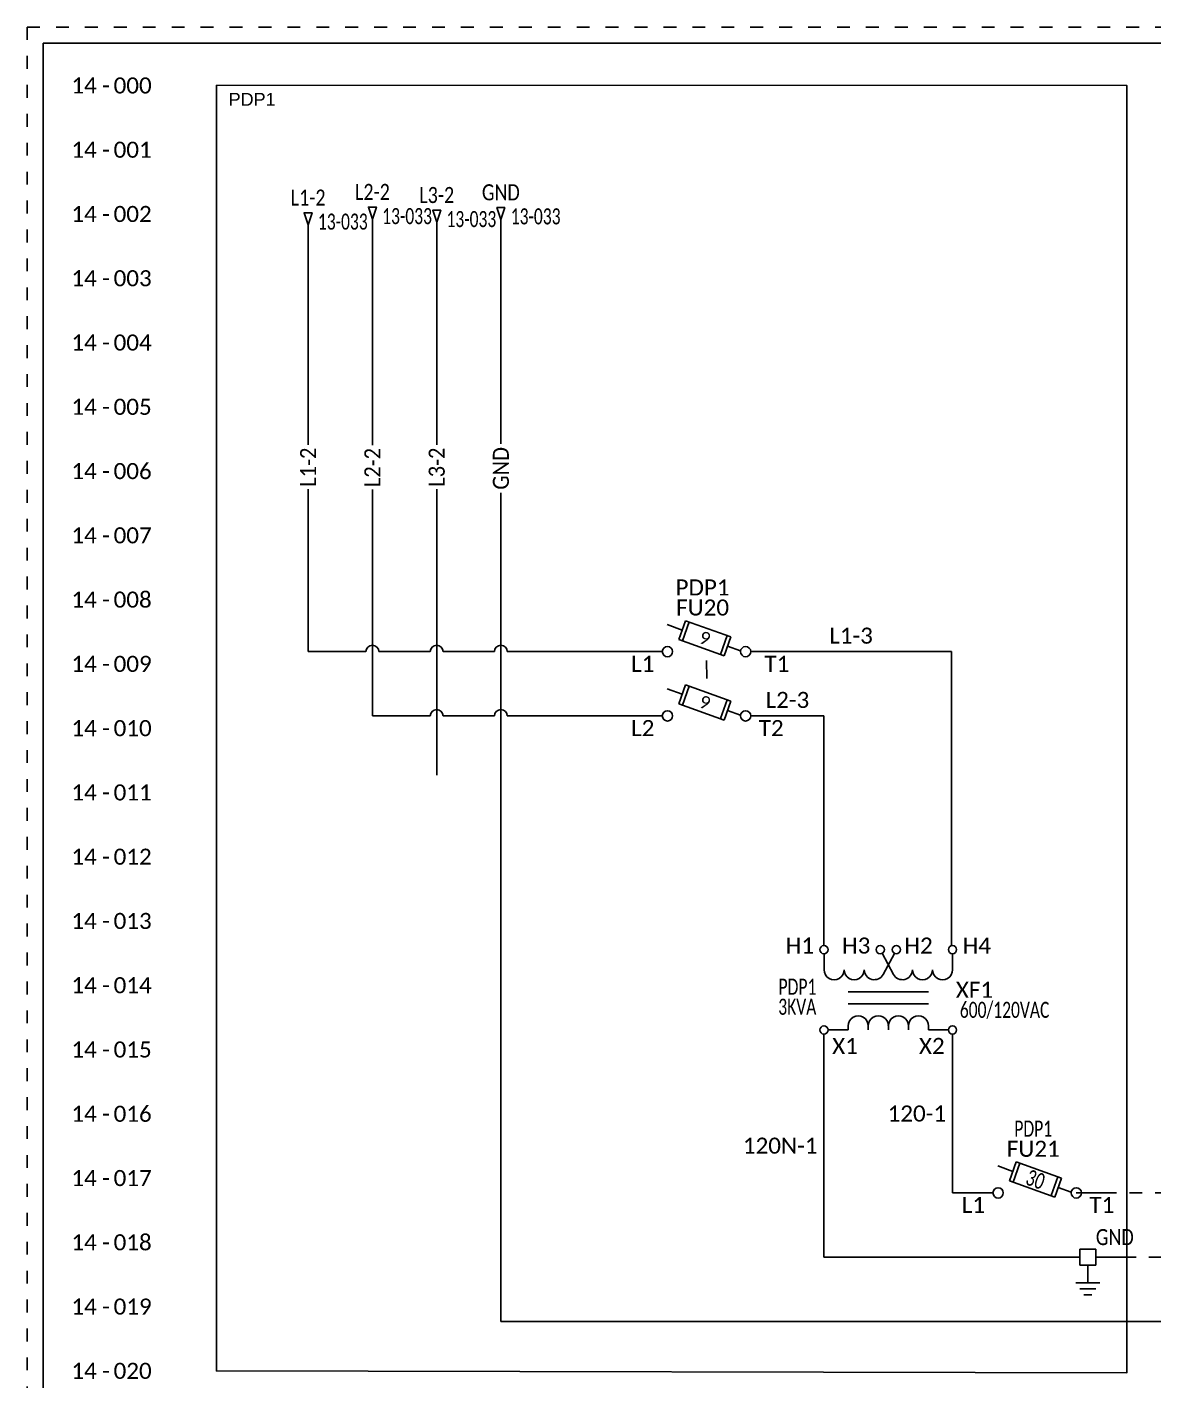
# Model space of a CAD drawing. Header units: inches. Extents: x -0.1 to 16.1, y -0.1 to 21.1.
# Drawn here: x -0.12 to 8.64, y 10.59 to 21.12 of the extents above; entities that cross this region are included whole.
import ezdxf
from ezdxf.enums import TextEntityAlignment as Align

# ---------------------------------------------------------------- set-up
doc = ezdxf.new("R2010")
doc.units = ezdxf.units.IN
doc.header["$MEASUREMENT"] = 0
doc.linetypes.add('DOT2', pattern=[0.125, 0, -0.125])
doc.linetypes.add('PHANTOM2', pattern=[1.25, 0.625, -0.125, 0.125, -0.125, 0.125, -0.125])
for name, color, linetype in [('BLK_14', 251, 'Continuous'), ('BRN_8', 46, 'Continuous'), ('DESC', 7, 'Continuous'), ('GRN_14', 76, 'Continuous'), ('LINK', 9, 'Continuous'), ('LOC', 8, 'Continuous'), ('MISC', 7, 'Continuous'), ('ORG_8', 30, 'Continuous'), ('SYMS', 7, 'Continuous'), ('TAGFIXED', 7, 'Continuous'), ('TERMS', 123, 'Continuous'), ('WHT_14', 7, 'Continuous'), ('WIREFIXED', 7, 'Continuous'), ('WIRENO', 72, 'Continuous'), ('WIREREF_DEST', 52, 'Continuous'), ('XREF', 7, 'Continuous'), ('YEL_8', 2, 'Continuous')]:
    doc.layers.add(name, color=color, linetype=linetype)
doc.layers.add('TITLEBLOCK_FRAME', color=7, linetype='DOT2', plot=False)
doc.styles.get("Standard").update_dxf_attribs({"font": 'arial.ttf'})
doc.styles.add('TB_BODY', font='arial.ttf')
doc.styles.add('WD', font='calibri.ttf')

# ---------------------------------------------------------------- blocks, each defined once
blk = doc.blocks.new('HDS21FL0')
for p, q in [((-0.163, 0.241), (-0.216, 0.094)), ((-0.134, 0.231), (-0.187, 0.084)), ((-0.163, 0.241), (0.19, 0.116)), ((-0.19, 0.168), (-0.307, 0.21)), ((0.16, 0.126), (0.108, -0.021)), ((0.19, 0.116), (0.137, -0.032)), ((0.137, -0.032), (-0.216, 0.094)), ((0.164, 0.042), (0.264, 0.006))]:
    blk.add_line(p, q)
at = {"linetype": 'Continuous'}
for centre in [(-0.304, 0), (0.304, 0)]:
    blk.add_circle(centre, 0.04, dxfattribs=at)
at = {"style": 'WD', "width": 0.7}
for tag, p in [('INST', (-0.031, 0.607)), ('LOC', (-0.031, 0.438))]:
    blk.add_attdef(tag, text='', height=0.125, dxfattribs=at).set_placement(p, align=Align.CENTER)
at = {"style": 'WD'}
blk.add_attdef('TAG2', text='', height=0.125, dxfattribs=at).set_placement((-0.031, 0.281), align=Align.CENTER)
for tag, p in [('X2LINK', (0, 0.375)), ('X8LINK', (0, -0.25))]:
    blk.add_attdef(tag, p, '', height=0.01, dxfattribs=at)
at = {"style": 'WD', "width": 0.7}
blk.add_attdef('RATING1', text='', height=0.125, rotation=340.3798, dxfattribs=at).set_placement((-0.013, 0.105), align=Align.MIDDLE_CENTER)
at = {"style": 'WD'}
for tag, p, height, flags in [('CONTACT', (0.098, 0.24), 0.01, 9), ('FAMILY', (0.098, 0.264), 0.01, 9), ('X4TERM01', (-0.344, 0), 0.0125, 1), ('X1TERM02', (0.344, 0), 0.0125, 1)]:
    blk.add_attdef(tag, p, '', height=height, dxfattribs=dict(at, flags=flags))
at = {"linetype": 'Continuous', "style": 'WD', "flags": 8}
blk.add_attdef('TERM01', text='', height=0.125, dxfattribs=at).set_placement((-0.406, -0.031), align=Align.TOP_RIGHT)
blk.add_attdef('TERM02', text='', height=0.125, dxfattribs=at).set_placement((0.406, -0.031), align=Align.TOP_LEFT)
blk = doc.blocks.new('HDS11FL')
for p, q in [((-0.163, 0.241), (-0.216, 0.094)), ((-0.134, 0.231), (-0.187, 0.084)), ((-0.163, 0.241), (0.19, 0.116)), ((-0.19, 0.168), (-0.307, 0.21)), ((0.16, 0.126), (0.108, -0.021)), ((0.19, 0.116), (0.137, -0.032)), ((0.137, -0.032), (-0.216, 0.094)), ((0.164, 0.042), (0.264, 0.006))]:
    blk.add_line(p, q)
at = {"linetype": 'Continuous'}
for centre in [(-0.304, 0), (0.304, 0)]:
    blk.add_circle(centre, 0.04, dxfattribs=at)
at = {"style": 'WD', "width": 0.7}
for tag, p in [('INST', (-0.031, 0.607)), ('LOC', (-0.031, 0.438))]:
    blk.add_attdef(tag, text='', height=0.125, dxfattribs=at).set_placement(p, align=Align.CENTER)
at = {"style": 'WD'}
blk.add_attdef('TAG1', text='', height=0.125, dxfattribs=at).set_placement((-0.031, 0.281), align=Align.CENTER)
for tag, p in [('X2LINK', (0, 0.406)), ('X8LINK', (0, -0.109))]:
    blk.add_attdef(tag, p, '', height=0.01, dxfattribs=at)
at = {"style": 'WD', "width": 0.7}
blk.add_attdef('RATING1', text='', height=0.125, rotation=340.3798, dxfattribs=at).set_placement((-0.013, 0.105), align=Align.MIDDLE_CENTER)
at = {"linetype": 'Continuous', "style": 'WD', "flags": 9}
for tag, p in [('ASSYCODE', (0.126, 0.206)), ('MFG', (0.126, 0.228)), ('CAT', (0.126, 0.247))]:
    blk.add_attdef(tag, text='', height=0.01, dxfattribs=at).set_placement(p, align=Align.CENTER)
at = {"style": 'WD'}
for tag, p, height, flags in [('FAMILY', (0.098, 0.264), 0.01, 9), ('CONTACT', (0.098, 0.187), 0.01, 9), ('X4TERM01', (-0.344, 0), 0.0125, 1), ('X1TERM02', (0.344, 0), 0.0125, 1)]:
    blk.add_attdef(tag, p, '', height=height, dxfattribs=dict(at, flags=flags))
at = {"linetype": 'Continuous', "style": 'WD', "flags": 8}
blk.add_attdef('TERM01', text='', height=0.125, dxfattribs=at).set_placement((-0.406, -0.031), align=Align.TOP_RIGHT)
blk.add_attdef('TERM02', text='', height=0.125, dxfattribs=at).set_placement((0.406, -0.031), align=Align.TOP_LEFT)
blk = doc.blocks.new('WD_MLRH7')
at = {"style": 'WD'}
blk.add_attdef('WDCOPY_DASH', text='', height=0.125, dxfattribs=at).set_placement((-0.684, 0), align=Align.MIDDLE)
blk.add_attdef('SHEET', text='', height=0.125, dxfattribs=at).set_placement((-0.756, 0), align=Align.MIDDLE_RIGHT)
blk.add_attdef('RUNGFIRST', text='', height=0.125, dxfattribs=at).set_placement((-0.625, 0), align=Align.MIDDLE_LEFT)
at = {"style": 'WD', "flags": 1}
for tag, p in [('RUNGHORV', (-0.25, -0.127)), ('RUNGDIST', (-0.25, -0.2)), ('RUNGINC', (-0.25, -0.163)), ('WIREMODE', (-0.25, -0.281)), ('RUNGCNT', (-0.25, -0.237)), ('WIREFMT', (-0.25, -0.321)), ('WIRE-START', (-0.25, -0.356)), ('WIRE-GSUF', (-0.25, -0.396)), ('PH3SPACE', (-0.25, -0.437))]:
    blk.add_attdef(tag, text='', height=0.025, dxfattribs=at).set_placement(p, align=Align.RIGHT)
blk = doc.blocks.new('HA1D2')
blk.add_lwpolyline([(0, 0.094), (0.031, 0.094), (0, 0), (-0.031, 0.094), (0, 0.094)])
at = {"style": 'WD', "width": 0.8, "flags": 8}
blk.add_attdef('WIRENO', text='', height=0.125, dxfattribs=at).set_placement((0, 0.15), align=Align.CENTER)
at = {"style": 'WD', "flags": 1}
for tag, p in [('X8TERM01', (0, 0)), ('SIGCODE', (0.026, 0.066))]:
    blk.add_attdef(tag, p, '', height=0.01, dxfattribs=at)
at = {"style": 'WD', "width": 0.7}
for tag, p in [('XREF', (0.077, -0.037)), ('DESC1', (0.077, -0.206))]:
    blk.add_attdef(tag, p, '', height=0.125, dxfattribs=at)
blk = doc.blocks.new('HXF1D')
for p, q in [((-0.5, -0.156), (-0.5, -0.032)), ((-0.048, -0.028), (0.04, -0.193)), ((0.047, -0.029), (-0.04, -0.193)), ((0.5, -0.156), (0.5, -0.032)), ((-0.312, -0.328), (0.312, -0.328)), ((-0.312, -0.422), (0.312, -0.422)), ((-0.469, -0.625), (-0.312, -0.625)), ((-0.312, -0.625), (-0.312, -0.594)), ((-0.156, -0.625), (-0.156, -0.594)), ((0, -0.625), (0, -0.594)), ((0.156, -0.625), (0.156, -0.594)), ((0.312, -0.625), (0.312, -0.594)), ((0.312, -0.625), (0.467, -0.625))]:
    blk.add_line(p, q)
for centre in [(-0.501, 0), (-0.063, 0), (0.062, 0), (0.499, 0), (-0.501, -0.625), (0.499, -0.625)]:
    blk.add_circle(centre, 0.0322)
for centre, start, end in [((-0.422, -0.156), 179.999, 0), ((-0.266, -0.156), 179.999, 0), ((-0.109, -0.156), 179.999, 331.9287), ((0.109, -0.156), 208.0713, 0.001), ((0.266, -0.156), 180, 0.001), ((0.422, -0.156), 180, 0.001), ((-0.234, -0.594), 0.001, 180.002), ((-0.078, -0.594), 0.001, 180.002), ((0.078, -0.594), 0.001, 180.002), ((0.234, -0.594), 0.001, 180.002)]:
    blk.add_arc(centre, 0.0781, start, end)
at = {"linetype": 'Continuous', "style": 'WD', "flags": 8}
for tag, p in [('TERM01', (-0.578, -0.031)), ('TERM02', (-0.141, -0.031))]:
    blk.add_attdef(tag, text='', height=0.125, dxfattribs=at).set_placement(p, align=Align.RIGHT)
at = {"style": 'WD'}
for tag, p, height, flags in [('X4TERM01', (-0.533, 0), 0.0125, 1), ('X2TERM01', (-0.501, 0.032), 0.0125, 1), ('X2TERM02', (-0.063, 0.032), 0.0125, 1), ('X2TERM03', (0.062, 0.032), 0.0125, 1), ('X2TERM04', (0.499, 0.032), 0.0125, 1), ('X1TERM04', (0.531, 0), 0.0125, 1), ('FAMILY', (0.46, -0.372), 0.01, 9), ('X4TERM05', (-0.533, -0.625), 0.0125, 1), ('X8TERM06', (0, -0.632), 0.0125, 1), ('X1TERM07', (0.531, -0.625), 0.0125, 1), ('X8TERM05', (-0.501, -0.657), 0.0125, 1), ('X8TERM07', (0.499, -0.657), 0.0125, 1)]:
    blk.add_attdef(tag, p, '', height=height, dxfattribs=dict(at, flags=flags))
at = {"linetype": 'Continuous', "style": 'WD', "flags": 8}
for tag, p in [('TERM03', (0.125, -0.031)), ('TERM04', (0.578, -0.031))]:
    blk.add_attdef(tag, p, '', height=0.125, dxfattribs=at)
at = {"style": 'WD', "width": 0.7}
for tag, p in [('INST', (-0.56, -0.181)), ('LOC', (-0.56, -0.351)), ('DESC1', (-0.56, -0.507)), ('DESC2', (-0.56, -0.664))]:
    blk.add_attdef(tag, text='', height=0.125, dxfattribs=at).set_placement(p, align=Align.RIGHT)
at = {"style": 'WD'}
blk.add_attdef('TAG1', (0.524, -0.375), '', height=0.125, dxfattribs=at)
at = {"linetype": 'Continuous', "style": 'WD', "flags": 9}
for tag, p in [('MFG', (0.484, -0.42)), ('CAT', (0.485, -0.4)), ('ASSYCODE', (0.483, -0.438))]:
    blk.add_attdef(tag, text='', height=0.01, dxfattribs=at).set_placement(p, align=Align.CENTER)
at = {"style": 'WD', "width": 0.7}
blk.add_attdef('RATING1', (0.556, -0.531), '', height=0.125, dxfattribs=at)
at = {"linetype": 'Continuous', "style": 'WD', "flags": 8}
for tag, p in [('TERM06', (-0.031, -0.688)), ('TERM07', (0.438, -0.688))]:
    blk.add_attdef(tag, text='', height=0.125, dxfattribs=at).set_placement(p, align=Align.TOP_RIGHT)
blk.add_attdef('TERM05', text='', height=0.125, dxfattribs=at).set_placement((-0.438, -0.688), align=Align.TOP_LEFT)
blk = doc.blocks.new('HT0001')
for p, q in [((-0.062, 0.062), (0.062, 0.062)), ((-0.062, -0.062), (-0.062, 0.062)), ((0.062, 0.062), (0.062, -0.062)), ((0.062, -0.062), (-0.062, -0.062))]:
    blk.add_line(p, q)
at = {"style": 'WD'}
for tag, p, width in [('INST', (0.062, 0.42), 0.7), ('LOC', (0.062, 0.25), 0.7), ('DESC1', (0.05, -0.385), 0.8)]:
    blk.add_attdef(tag, p, '', height=0.125, dxfattribs=dict(at, width=width))
at = {"linetype": 'Continuous', "style": 'WD'}
for tag, p, height, width, flags in [('TERM01', (0.062, 0.094), 0.125, 0.8, 8), ('TAGSTRIP', (0.05, -0.229), 0.125, 0.9, 8), ('CAT', (0.213, -0.406), 0.109, 0.8, 1), ('DESC2', (0.05, -0.541), 0.125, 0.8, 8), ('DESC3', (0.05, -0.698), 0.125, 0.8, 8)]:
    blk.add_attdef(tag, p, '', height=height, dxfattribs=dict(at, width=width, flags=flags))
at = {"style": 'WD', "flags": 1}
for tag, p, height in [('X4TERM01', (-0.062, 0), 0.0125), ('X4TERMDESC01', (-0.055, -0.023), 0.025), ('X2TERMDESC01', (-0.006, 0.029), 0.025), ('X2TERM01', (0, 0.062), 0.0125), ('STRIPSEQ', (0, 0), 0.00125), ('X2PIN01', (0.033, 0.084), 0.0125), ('X1TERMDESC01', (0.039, 0.007), 0.025), ('X1TERM01', (0.062, 0), 0.0125), ('X1PIN01', (0.087, 0.016), 0.0125), ('X4PIN01', (-0.114, -0.038), 0.0125), ('LINKTERM', (0, -0.002), 0.00125), ('X8TERMDESC01', (0, -0.054), 0.025), ('X8TERM01', (0, -0.062), 0.0125), ('X8PIN01', (0.026, -0.096), 0.0125)]:
    blk.add_attdef(tag, p, '', height=height, dxfattribs=at)
at = {"linetype": 'Continuous', "style": 'WD', "width": 0.8, "flags": 1}
blk.add_attdef('MFG', text='', height=0.109, dxfattribs=at).set_placement((0.088, -0.406), align=Align.RIGHT)
at = {"style": 'WD', "width": 0.7, "flags": 1}
blk.add_attdef('ASSYCODE', (0.062, -0.281), '', height=0.01, dxfattribs=at)
blk = doc.blocks.new('VGND2')
for p, q in [((0.09375, 0), (-0.09375, 0)), ((-0.0625, -0.046875), (0.0625, -0.046875)), ((-0.03125, -0.09375), (0.03125, -0.09375))]:
    blk.add_line(p, q)
at = {"style": 'WD', "flags": 1}
blk.add_attdef('X2TERM01', (0, 0), '', height=0.01, dxfattribs=at)
blk = doc.blocks.new('WD_WNH')
at = {"linetype": 'Continuous', "style": 'WD'}
blk.add_attdef('WIRENO', text='', height=0.125, dxfattribs=at).set_placement((0, 0.062), align=Align.CENTER)
at = {"style": 'WD', "flags": 1}
for tag, p in [('W01USER', (0, 0.078)), ('W02USER', (0, 0.07)), ('W03USER', (0, 0.062)), ('W04USER', (0, 0.055)), ('W05USER', (0, 0.047)), ('W06USER', (0, 0.039)), ('W07USER', (0, 0.031)), ('W08USER', (0, 0.023)), ('W09USER', (0, 0.016)), ('W10USER', (0, 0.008))]:
    blk.add_attdef(tag, text='', height=0.005, dxfattribs=at).set_placement(p, align=Align.CENTER)
blk = doc.blocks.new('WD_WNV')
at = {"linetype": 'Continuous', "style": 'WD'}
blk.add_attdef('WIRENO', text='', height=0.125, dxfattribs=at).set_placement((-0.05, 0), align=Align.MIDDLE_RIGHT)
at = {"style": 'WD', "flags": 1}
for tag, p in [('W01USER', (-0.062, 0.094)), ('W02USER', (-0.062, 0.086)), ('W03USER', (-0.062, 0.078)), ('W04USER', (-0.062, 0.07)), ('W05USER', (-0.062, 0.062)), ('W06USER', (-0.062, 0.055)), ('W07USER', (-0.062, 0.047)), ('W08USER', (-0.062, 0.039)), ('W09USER', (-0.062, 0.031)), ('W10USER', (-0.062, 0.023))]:
    blk.add_attdef(tag, text='', height=0.005, dxfattribs=at).set_placement(p, align=Align.CENTER)
blk = doc.blocks.new('WD_WNV1')
at = {"style": 'WD', "width": 0.9}
blk.add_attdef('WIRENO', text='', height=0.125, rotation=90, dxfattribs=at).set_placement((0, 0), align=Align.MIDDLE_CENTER)
at = {"style": 'WD', "flags": 1}
for tag, p in [('X2TERM01', (0, 0.062)), ('X8TERM01', (0, -0.062))]:
    blk.add_attdef(tag, p, '', height=0.01, dxfattribs=at)
at = {"color": 7, "style": 'WD'}
for tag, p in [('X2_TINY_DOT_DONT_REMOVE', (0, 0.062)), ('X8_TINY_DOT_DONT_REMOVE', (0, -0.062))]:
    blk.add_attdef(tag, p, '', height=0.0001, dxfattribs=at)
at = {"style": 'WD', "flags": 1}
for tag, p in [('W01USER', (0.096, 0.077)), ('W02USER', (0.096, 0.069)), ('W03USER', (0.096, 0.062)), ('W04USER', (0.096, 0.054)), ('W05USER', (0.096, 0.046)), ('W06USER', (0.096, 0.038)), ('W07USER', (0.096, 0.03)), ('W08USER', (0.096, 0.023)), ('W09USER', (0.096, 0.015)), ('W10USER', (0.096, 0.007))]:
    blk.add_attdef(tag, text='', height=0.005, dxfattribs=at).set_placement(p, align=Align.CENTER)
blk = doc.blocks.new('*U34')
at = {"color": 5}
for p, q in [((0, 21), (16, 21)), ((0, 0), (0, 21))]:
    blk.add_line(p, q, dxfattribs=at)
at = {"layer": 'TITLEBLOCK_FRAME'}
blk.add_lwpolyline([(-0.125, 21.125), (16.125, 21.125), (16.125, -0.125), (-0.125, -0.125)], close=True, dxfattribs=at)
blk.add_lwpolyline([(-0.125, 21.125), (16.125, 21.125), (16.125, -0.125), (-0.125, -0.125)], close=True, dxfattribs=at)
at = {"color": 7, "style": 'TB_BODY', "flags": 4}
for tag, p in [('N5', (7.597, 1.925)), ('N4', (7.597, 1.575)), ('N3', (7.597, 1.225)), ('N2', (7.597, 0.925)), ('N1', (7.597, 0.575)), ('PAGENO', (5.883, 0.167)), ('SHEETMAX', (6.824, 0.157))]:
    blk.add_attdef(tag, text='', height=0.14, dxfattribs=at).set_placement(p, align=Align.MIDDLE_CENTER)
for tag, height, p in [('DATE5', 0.14, (7.854, 1.925)), ('PAR5', 0.14, (9.104, 1.925)), ('DESCRIPTION5', 0.14, (9.661, 1.925)), ('TITLE1', 0.175, (0.091, 1.57)), ('DATE4', 0.14, (7.854, 1.575)), ('PAR4', 0.14, (9.104, 1.575)), ('DESCRIPTION4', 0.14, (9.661, 1.575)), ('TITLE2', 0.175, (0.091, 1.306)), ('AP.PAR', 0.14, (5.526, 1.365)), ('DATE3', 0.14, (7.854, 1.225)), ('PAR3', 0.14, (9.104, 1.225)), ('DESCRIPTION3', 0.14, (9.661, 1.225)), ('TITLE3', 0.175, (0.091, 1.041)), ('DATE2', 0.14, (7.854, 0.925)), ('PAR2', 0.14, (9.104, 0.925)), ('DESCRIPTION2', 0.14, (9.661, 0.925)), ('DESS.PAR', 0.14, (5.286, 0.642)), ('DATE1', 0.14, (7.854, 0.575)), ('PAR1', 0.14, (9.109, 0.575)), ('DESCRIPTION1', 0.14, (9.645, 0.575)), ('PRJCT', 0.14, (1.193, 0.167)), ('DATE', 0.14, (3.204, 0.179))]:
    blk.add_attdef(tag, text='', height=height, dxfattribs=at).set_placement(p, align=Align.MIDDLE_LEFT)

msp = doc.modelspace()

# ---------------------------------------------------------------- linework, layer by layer
at = {"layer": 'BLK_14', "ltscale": 0.5}
for p, q in [((6.073, 13.291), (6.073, 11.555)), ((6.073, 11.555), (7.428, 11.555)), ((7.428, 11.555), (7.745, 11.555)), ((7.745, 11.555), (8.062, 11.555))]:
    msp.add_line(p, q, dxfattribs=at)
at = {"layer": 'BLK_14', "linetype": 'PHANTOM2', "ltscale": 0.5}
msp.add_line((8.188, 11.555), (10.94, 11.555), dxfattribs=at)
at = {"layer": 'BRN_8', "ltscale": 0.5}
for p, q in [((2.061, 17.876), (2.061, 19.586)), ((2.061, 16.266), (2.061, 17.53)), ((2.061, 16.266), (2.511, 16.266)), ((2.611, 16.266), (3.011, 16.266)), ((3.111, 16.266), (3.51, 16.266)), ((3.61, 16.266), (4.816, 16.266)), ((5.504, 16.266), (7.065, 16.266)), ((7.065, 16.266), (7.065, 14.508)), ((7.065, 14.508), (7.065, 13.981))]:
    msp.add_line(p, q, dxfattribs=at)
for centre in [(2.561, 16.266), (3.061, 16.266), (3.56, 16.266)]:
    msp.add_arc(centre, 0.05, 0, 180, dxfattribs=at)
at = {"layer": 'GRN_14', "ltscale": 0.5}
for p, q in [((3.56, 19.627), (3.56, 17.882)), ((3.56, 17.501), (3.56, 11.055)), ((8.125, 11.493), (8.125, 11.356)), ((10.94, 11.055), (3.56, 11.055))]:
    msp.add_line(p, q, dxfattribs=at)
at = {"layer": 'LINK', "ltscale": 0.5}
msp.add_lwpolyline([(5.16, 16.198), (5.161, 16.058)], dxfattribs=at)
at = {"layer": 'ORG_8', "ltscale": 0.5}
for p, q in [((2.561, 19.63), (2.561, 17.873)), ((2.561, 17.527), (2.561, 15.766)), ((2.561, 15.766), (3.011, 15.766)), ((3.111, 15.766), (3.51, 15.766)), ((3.61, 15.766), (4.816, 15.766)), ((5.504, 15.766), (6.073, 15.766)), ((6.073, 15.766), (6.073, 13.981))]:
    msp.add_line(p, q, dxfattribs=at)
for centre in [(3.061, 15.766), (3.56, 15.766)]:
    msp.add_arc(centre, 0.05, 0, 180, dxfattribs=at)
at = {"layer": 'SYMS', "color": 8, "ltscale": 0.5}
msp.add_lwpolyline([(1.348, 20.674), (8.428, 20.671), (8.428, 10.655), (1.348, 10.671)], close=True, dxfattribs=at)
at = {"layer": 'WHT_14', "ltscale": 0.5}
for p, q in [((7.073, 13.291), (7.073, 12.055)), ((7.073, 12.055), (7.388, 12.055))]:
    msp.add_line(p, q, dxfattribs=at)
at = {"layer": 'WHT_14', "linetype": 'PHANTOM2', "ltscale": 0.5}
msp.add_line((8.036, 12.055), (10.94, 12.055), dxfattribs=at)
at = {"layer": 'YEL_8', "ltscale": 0.5}
for p, q in [((3.061, 17.876), (3.061, 19.606)), ((3.061, 15.305), (3.061, 17.53))]:
    msp.add_line(p, q, dxfattribs=at)

# ---------------------------------------------------------------- block references
at = {"ltscale": 0.5}
msp.add_blockref('*U34', (0, 0), dxfattribs=at)
at = {"layer": 'SYMS', "ltscale": 0.5}
msp.add_blockref('WD_MLRH7', (1.173, 20.671), dxfattribs=at).add_auto_attribs({'RUNGFIRST': '000', 'SHEET': '14', 'WDCOPY_DASH': '-'})
ref = msp.add_blockref('HA1D2', (2.061, 19.586), dxfattribs=at)
ref.add_attrib('WIRENO', 'L1-2', dxfattribs={"layer": 'WIREREF_DEST', "height": 0.125, "style": 'WD', "width": 0.8, "flags": 8}).set_placement((2.061, 19.736), align=Align.CENTER)
ref.add_attrib('XREF', '13-033', (2.137, 19.549), dxfattribs={"layer": 'XREF', "height": 0.125, "style": 'WD', "width": 0.7})
ref = msp.add_blockref('HA1D2', (2.561, 19.63), dxfattribs=at)
ref.add_attrib('WIRENO', 'L2-2', dxfattribs={"layer": 'WIREREF_DEST', "height": 0.125, "style": 'WD', "width": 0.8, "flags": 8}).set_placement((2.561, 19.78), align=Align.CENTER)
ref.add_attrib('XREF', '13-033', (2.637, 19.592), dxfattribs={"layer": 'XREF', "height": 0.125, "style": 'WD', "width": 0.7})
ref = msp.add_blockref('HA1D2', (3.061, 19.606), dxfattribs=at)
ref.add_attrib('WIRENO', 'L3-2', dxfattribs={"layer": 'WIREREF_DEST', "height": 0.125, "style": 'WD', "width": 0.8, "flags": 8}).set_placement((3.061, 19.756), align=Align.CENTER)
ref.add_attrib('XREF', '13-033', (3.137, 19.569), dxfattribs={"layer": 'XREF', "height": 0.125, "style": 'WD', "width": 0.7})
ref = msp.add_blockref('HA1D2', (3.56, 19.627), dxfattribs=at)
ref.add_attrib('WIRENO', 'GND', dxfattribs={"layer": 'WIREREF_DEST', "height": 0.125, "style": 'WD', "width": 0.8, "flags": 8}).set_placement((3.56, 19.777), align=Align.CENTER)
ref.add_attrib('XREF', '13-033', (3.637, 19.59), dxfattribs={"layer": 'XREF', "height": 0.125, "style": 'WD', "width": 0.7})
at = {"layer": 'SYMS'}
ref = msp.add_blockref('HDS11FL', (5.16, 16.266), dxfattribs=at)
ref.add_attrib('TERM02', ' T1', dxfattribs={"layer": 'TERMS', "linetype": 'Continuous', "height": 0.125, "style": 'WD', "flags": 8}).set_placement((5.566, 16.234), align=Align.TOP_LEFT)
ref.add_attrib('TERM01', 'L1', dxfattribs={"layer": 'TERMS', "linetype": 'Continuous', "height": 0.125, "style": 'WD', "flags": 8}).set_placement((4.754, 16.234), align=Align.TOP_RIGHT)
ref.add_attrib('RATING1', '9', dxfattribs={"layer": 'MISC', "height": 0.1, "rotation": 340.3798, "style": 'WD'}).set_placement((5.147, 16.371), align=Align.MIDDLE_CENTER)
ref.add_attrib('LOC', 'PDP1', dxfattribs={"layer": 'LOC', "height": 0.125, "style": 'WD'}).set_placement((5.129, 16.703), align=Align.CENTER)
ref.add_attrib('TAG1F', 'FU20', dxfattribs={"layer": 'TAGFIXED', "height": 0.125, "style": 'WD'}).set_placement((5.129, 16.547), align=Align.CENTER)
ref = msp.add_blockref('HDS21FL0', (5.16, 15.766), dxfattribs=at)
ref.add_attrib('TERM02', 'T2', dxfattribs={"layer": 'TERMS', "linetype": 'Continuous', "height": 0.125, "style": 'WD', "flags": 8}).set_placement((5.566, 15.734), align=Align.TOP_LEFT)
ref.add_attrib('TERM01', 'L2', dxfattribs={"layer": 'TERMS', "linetype": 'Continuous', "height": 0.125, "style": 'WD', "flags": 8}).set_placement((4.754, 15.734), align=Align.TOP_RIGHT)
ref.add_attrib('RATING1', '9', dxfattribs={"layer": 'MISC', "height": 0.1, "rotation": 340.3798, "style": 'WD'}).set_placement((5.147, 15.871), align=Align.MIDDLE_CENTER)
at = {"layer": 'SYMS', "ltscale": 0.5}
ref = msp.add_blockref('HXF1D', (6.574, 13.948), dxfattribs=at)
ref.add_attrib('TERM02', 'H3', dxfattribs={"layer": 'TERMS', "linetype": 'Continuous', "height": 0.125, "style": 'WD', "flags": 8}).set_placement((6.434, 13.917), align=Align.RIGHT)
ref.add_attrib('TERM01', 'H1', dxfattribs={"layer": 'TERMS', "linetype": 'Continuous', "height": 0.125, "style": 'WD', "flags": 8}).set_placement((5.996, 13.917), align=Align.RIGHT)
ref.add_attrib('TERM04', 'H4', (7.152, 13.917), dxfattribs={"layer": 'TERMS', "linetype": 'Continuous', "height": 0.125, "style": 'WD', "flags": 8})
ref.add_attrib('TERM05', 'X1', dxfattribs={"layer": 'TERMS', "linetype": 'Continuous', "height": 0.125, "style": 'WD', "flags": 8}).set_placement((6.137, 13.261), align=Align.TOP_LEFT)
ref.add_attrib('TERM07', 'X2', dxfattribs={"layer": 'TERMS', "linetype": 'Continuous', "height": 0.125, "style": 'WD', "flags": 8}).set_placement((7.012, 13.261), align=Align.TOP_RIGHT)
ref.add_attrib('RATING1', '600/120VAC', (7.13, 13.417), dxfattribs={"layer": 'MISC', "height": 0.125, "style": 'WD', "width": 0.7})
ref.add_attrib('TAG1F', 'XF1', (7.099, 13.573), dxfattribs={"layer": 'TAGFIXED', "height": 0.125, "style": 'WD'})
ref.add_attrib('DESC1', '3KVA', dxfattribs={"layer": 'DESC', "height": 0.125, "style": 'WD', "width": 0.7}).set_placement((6.014, 13.441), align=Align.RIGHT)
ref.add_attrib('LOC', 'PDP1', dxfattribs={"layer": 'LOC', "height": 0.125, "style": 'WD', "width": 0.7}).set_placement((6.014, 13.597), align=Align.RIGHT)
ref.add_attrib('TERM03', 'H2', (6.699, 13.917), dxfattribs={"layer": 'TERMS', "linetype": 'Continuous', "height": 0.125, "style": 'WD', "flags": 8})
ref = msp.add_blockref('HDS11FL', (7.732, 12.055), dxfattribs=at)
ref.add_attrib('TERM02', 'T1', dxfattribs={"layer": 'TERMS', "linetype": 'Continuous', "height": 0.125, "style": 'WD', "flags": 8}).set_placement((8.138, 12.024), align=Align.TOP_LEFT)
ref.add_attrib('TERM01', 'L1', dxfattribs={"layer": 'TERMS', "linetype": 'Continuous', "height": 0.125, "style": 'WD', "flags": 8}).set_placement((7.326, 12.024), align=Align.TOP_RIGHT)
ref.add_attrib('RATING1', '30', dxfattribs={"layer": 'MISC', "height": 0.125, "rotation": 340.3798, "style": 'WD', "width": 0.7}).set_placement((7.719, 12.16), align=Align.MIDDLE_CENTER)
ref.add_attrib('LOC', 'PDP1', dxfattribs={"layer": 'LOC', "height": 0.125, "style": 'WD', "width": 0.7}).set_placement((7.701, 12.493), align=Align.CENTER)
ref.add_attrib('TAG1F', 'FU21', dxfattribs={"layer": 'TAGFIXED', "height": 0.125, "style": 'WD'}).set_placement((7.701, 12.336), align=Align.CENTER)
ref = msp.add_blockref('HT0001', (8.125, 11.555), dxfattribs=at)
ref.add_attrib('TERM01', 'GND', (8.188, 11.649), dxfattribs={"layer": 'TERMS', "linetype": 'Continuous', "height": 0.125, "style": 'WD', "width": 0.8, "flags": 8})
msp.add_blockref('VGND2', (8.125, 11.356), dxfattribs=at)
at = {"layer": 'WIREFIXED'}
ref = msp.add_blockref('WD_WNH', (6.284, 16.266), dxfattribs=at)
ref.add_attrib('WIRENOF', 'L1-3', dxfattribs={"linetype": 'Continuous', "height": 0.125, "style": 'WD'}).set_placement((6.284, 16.328), align=Align.CENTER)
ref = msp.add_blockref('WD_WNH', (5.789, 15.766), dxfattribs=at)
ref.add_attrib('WIRENOF', 'L2-3', dxfattribs={"linetype": 'Continuous', "height": 0.125, "style": 'WD'}).set_placement((5.789, 15.828), align=Align.CENTER)
ref = msp.add_blockref('WD_WNV', (7.073, 12.673), dxfattribs=at)
ref.add_attrib('WIRENOF', '120-1', dxfattribs={"linetype": 'Continuous', "height": 0.125, "style": 'WD'}).set_placement((7.023, 12.673), align=Align.MIDDLE_RIGHT)
ref = msp.add_blockref('WD_WNV', (6.073, 12.423), dxfattribs=at)
ref.add_attrib('WIRENOF', '120N-1', dxfattribs={"linetype": 'Continuous', "height": 0.125, "style": 'WD'}).set_placement((6.023, 12.423), align=Align.MIDDLE_RIGHT)
at = {"layer": 'WIRENO', "ltscale": 0.5}
ref = msp.add_blockref('WD_WNV1', (2.061, 17.701), dxfattribs=at)
ref.add_attrib('X2_TINY_DOT_DONT_REMOVE', '.', (2.061, 17.876), dxfattribs={"layer": 'MISC', "color": 7, "height": 0.0001, "style": 'WD'})
ref.add_attrib('X8_TINY_DOT_DONT_REMOVE', '.', (2.061, 17.53), dxfattribs={"layer": 'MISC', "color": 7, "height": 0.0001, "style": 'WD'})
ref.add_attrib('WIRENO', 'L1-2', dxfattribs={"height": 0.125, "rotation": 90, "style": 'WD', "width": 0.9}).set_placement((2.061, 17.701), align=Align.MIDDLE_CENTER)
ref = msp.add_blockref('WD_WNV1', (2.561, 17.698), dxfattribs=at)
ref.add_attrib('X2_TINY_DOT_DONT_REMOVE', '.', (2.561, 17.873), dxfattribs={"layer": 'MISC', "color": 7, "height": 0.0001, "style": 'WD'})
ref.add_attrib('X8_TINY_DOT_DONT_REMOVE', '.', (2.561, 17.527), dxfattribs={"layer": 'MISC', "color": 7, "height": 0.0001, "style": 'WD'})
ref.add_attrib('WIRENO', 'L2-2', dxfattribs={"height": 0.125, "rotation": 90, "style": 'WD', "width": 0.9}).set_placement((2.561, 17.698), align=Align.MIDDLE_CENTER)
ref = msp.add_blockref('WD_WNV1', (3.061, 17.701), dxfattribs=at)
ref.add_attrib('X2_TINY_DOT_DONT_REMOVE', '.', (3.061, 17.876), dxfattribs={"layer": 'MISC', "color": 7, "height": 0.0001, "style": 'WD'})
ref.add_attrib('X8_TINY_DOT_DONT_REMOVE', '.', (3.061, 17.53), dxfattribs={"layer": 'MISC', "color": 7, "height": 0.0001, "style": 'WD'})
ref.add_attrib('WIRENO', 'L3-2', dxfattribs={"height": 0.125, "rotation": 90, "style": 'WD', "width": 0.9}).set_placement((3.061, 17.701), align=Align.MIDDLE_CENTER)
ref = msp.add_blockref('WD_WNV1', (3.56, 17.692), dxfattribs=at)
ref.add_attrib('X2_TINY_DOT_DONT_REMOVE', '.', (3.56, 17.882), dxfattribs={"layer": 'MISC', "color": 7, "height": 0.0001, "style": 'WD'})
ref.add_attrib('X8_TINY_DOT_DONT_REMOVE', '.', (3.56, 17.501), dxfattribs={"layer": 'MISC', "color": 7, "height": 0.0001, "style": 'WD'})
ref.add_attrib('WIRENO', 'GND', dxfattribs={"height": 0.125, "rotation": 90, "style": 'WD', "width": 0.9}).set_placement((3.56, 17.692), align=Align.MIDDLE_CENTER)

# ---------------------------------------------------------------- texts
at = {"layer": 'MISC', "color": 8, "ltscale": 0.5, "insert": (1.443, 20.613), "char_height": 0.1, "attachment_point": 1}
msp.add_mtext_dynamic_manual_height_columns('PDP1', width=1.00719, gutter_width=0.5, heights=[-0.1], dxfattribs=at)
at = {"layer": 'SYMS', "ltscale": 0.5, "style": 'WD'}
for p in [(0.417, 20.171), (0.417, 19.671), (0.417, 19.171), (0.417, 18.671), (0.417, 18.171), (0.417, 17.671), (0.417, 17.171), (0.417, 16.671), (0.417, 16.171), (0.417, 15.671), (0.417, 15.171), (0.417, 14.671), (0.417, 14.171), (0.417, 13.671), (0.417, 13.171), (0.417, 12.671), (0.417, 12.171), (0.417, 11.671), (0.417, 11.171), (0.417, 10.671)]:
    msp.add_text('14', height=0.125, dxfattribs=at).set_placement(p, align=Align.MIDDLE_RIGHT)
for s, p in [('001', (0.548, 20.171)), ('002', (0.548, 19.671)), ('003', (0.548, 19.171)), ('004', (0.548, 18.671)), ('005', (0.548, 18.171)), ('006', (0.548, 17.671)), ('007', (0.548, 17.171)), ('008', (0.548, 16.671)), ('009', (0.548, 16.171)), ('010', (0.548, 15.671)), ('011', (0.548, 15.171)), ('012', (0.548, 14.671)), ('013', (0.548, 14.171)), ('014', (0.548, 13.671)), ('015', (0.548, 13.171)), ('016', (0.548, 12.671)), ('017', (0.548, 12.171)), ('018', (0.548, 11.671)), ('019', (0.548, 11.171)), ('020', (0.548, 10.671))]:
    msp.add_text(s, height=0.125, dxfattribs=at).set_placement(p, align=Align.MIDDLE_LEFT)
for p in [(0.489, 20.171), (0.489, 19.671), (0.489, 19.171), (0.489, 18.671), (0.489, 18.171), (0.489, 17.671), (0.489, 17.171), (0.489, 16.671), (0.489, 16.171), (0.489, 15.671), (0.489, 15.171), (0.489, 14.671), (0.489, 14.171), (0.489, 13.671), (0.489, 13.171), (0.489, 12.671), (0.489, 12.171), (0.489, 11.671), (0.489, 11.171), (0.489, 10.671)]:
    msp.add_text('-', height=0.125, dxfattribs=at).set_placement(p, align=Align.MIDDLE)

doc.saveas('drawing.dxf')
